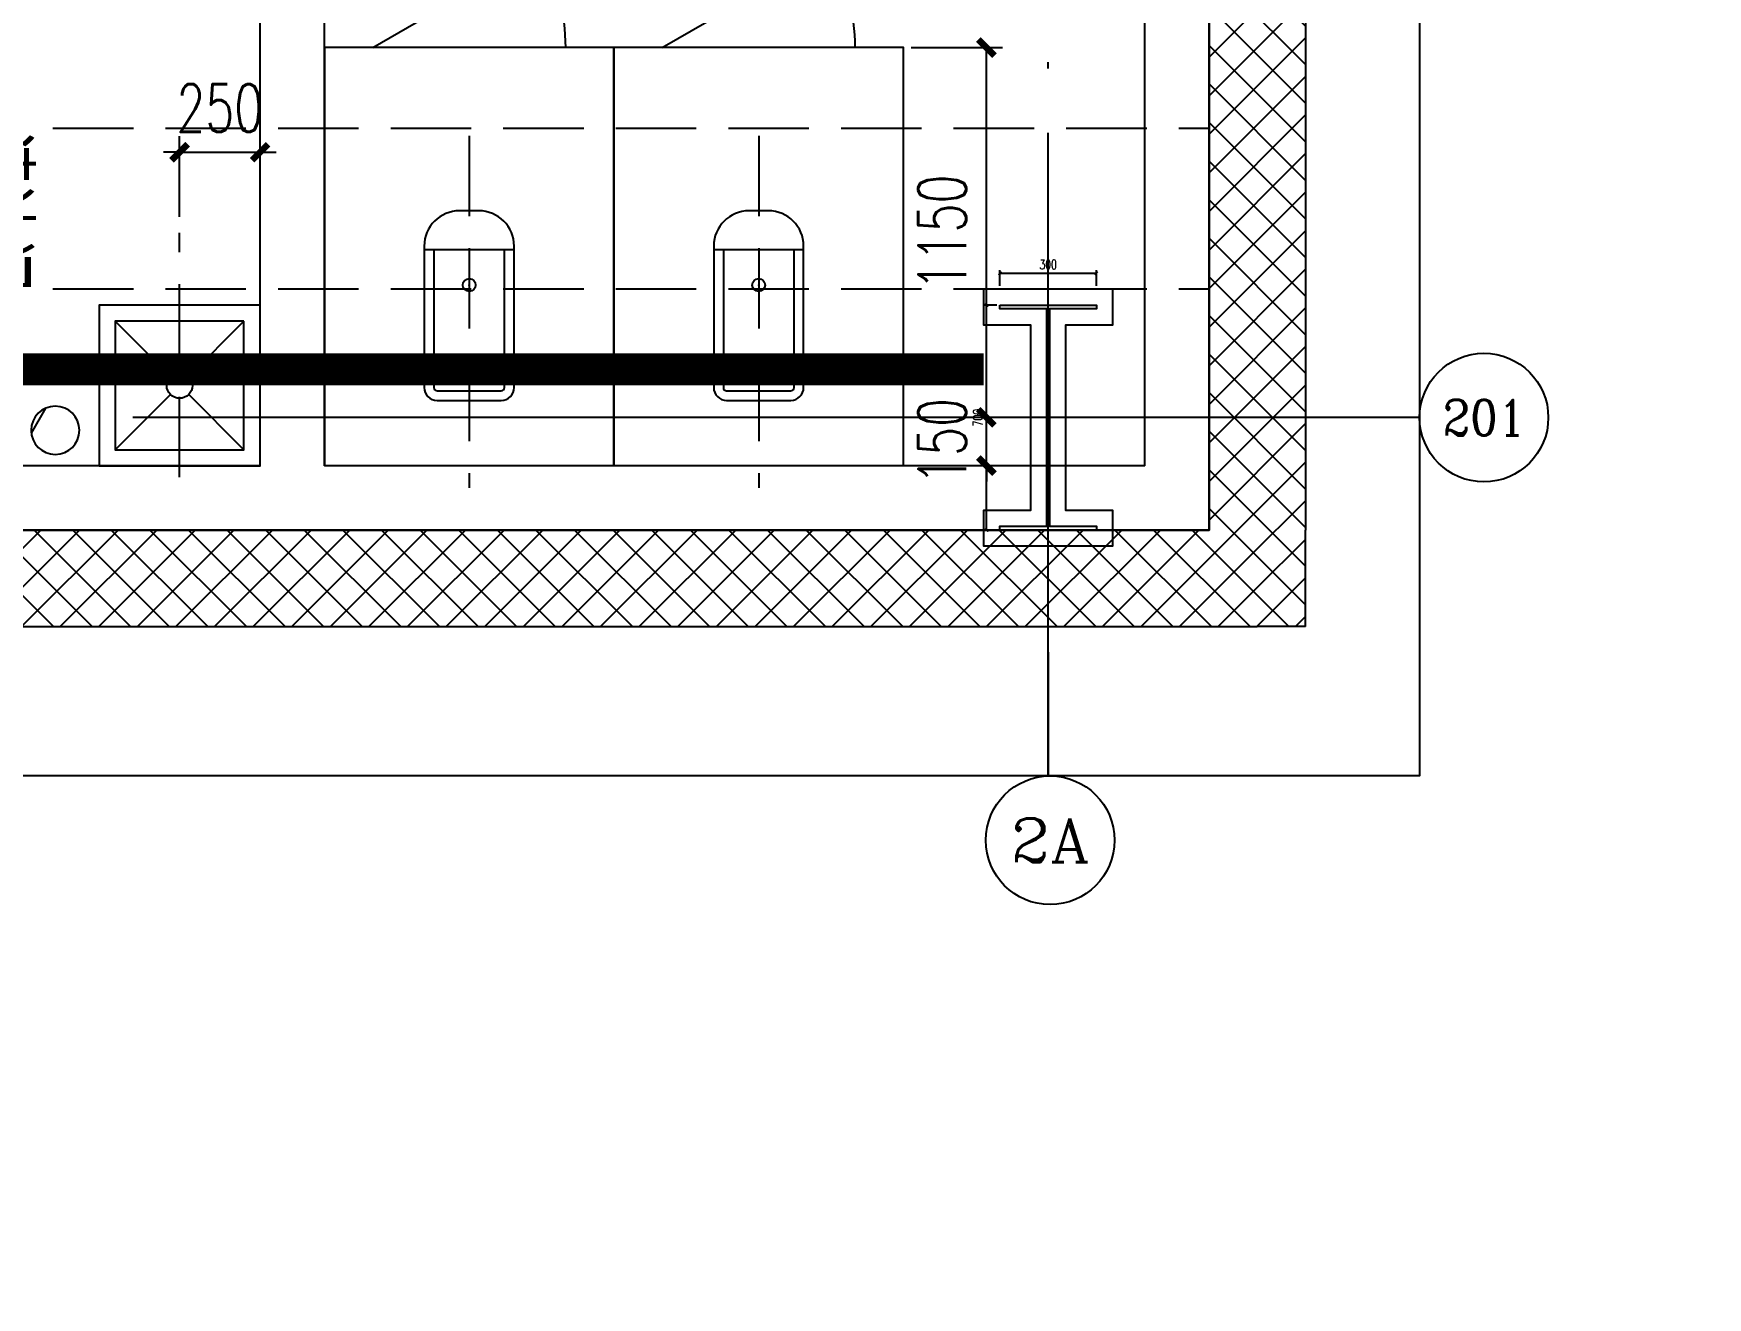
# Model space of a CAD drawing. Extents: x -222544 to -13848, y -31368 to 85559.
# Drawn here: x -35592 to -30389, y 19704 to 23635 of the extents above; entities that cross this region are included whole.
import ezdxf
from ezdxf.enums import TextEntityAlignment as Align
from ezdxf.xclip import XClip

# ---------------------------------------------------------------- set-up
doc = ezdxf.new("R2010")
doc.units = 0
doc.header["$LTSCALE"] = 1000
doc.header["$MEASUREMENT"] = 0
doc.header["$XCLIPFRAME"] = 0
for name, pattern in [('10平面$0$CENTER', [2, 1.25, -0.25, 0.25, -0.25]), ('10平面$0$DASH', [0.35, 0.25, -0.1]), ('10平面$0$DOTE', [2.4200000000000004, 2, -0.2, 0.02, -0.2])]:
    doc.linetypes.add(name, pattern=pattern)
doc.layers.get('Defpoints').update_dxf_attribs({"color": 210})
for name, color, linetype in [('10平面$0$A-AXIS-DOTE', 14, '10平面$0$DOTE'), ('10平面$0$A-AXIS-DP', 126, 'Continuous'), ('10平面$0$A-HATCH-2', 251, 'Continuous'), ('10平面$0$A-HRAIL', 173, 'Continuous'), ('10平面$0$A-LIN-V', 9, 'Continuous'), ('10平面$0$A-TEXT', 61, 'Continuous'), ('10平面$0$A-WC', 223, 'Continuous'), ('10平面$0$A-WINDOW', 140, 'Continuous'), ('10平面$0$A-云线（根据审图意见修改）', 4, 'Continuous'), ('10平面$0$AS-COLN', 6, 'Continuous'), ('10平面$0$AS-WALL', 40, 'Continuous'), ('10平面$0$AS-结构边线层', 200, 'Continuous'), ('10平面$0$DIM_ELEV', 3, 'Continuous'), ('10平面$0$PUB_HATCH', 8, 'Continuous'), ('A-AXIS-D', 1, 'Continuous'), ('A-AXIS-DP', 126, 'Continuous'), ('A-WINDOW', 140, 'Continuous'), ('DIM_SYMB', 3, 'Continuous'), ('PUB_TEXT', 7, 'Continuous')]:
    doc.layers.add(name, color=color, linetype=linetype)
doc.layers.add('10平面$0$柱间支撑', color=6, linetype='10平面$0$CENTER', lineweight=0)
doc.styles.add('10平面$0$_TCH_DIM_T3', font='SIMPLEX', dxfattribs={"width": 0.7058823529411765, "bigfont": 'GBCBIG'})
doc.styles.add('10平面$1$_TCH_WINDOW', font='SIMPLEX', dxfattribs={"height": 3.5, "bigfont": 'GBCBIG'})
doc.styles.add('_TCH_AXIS', font='COMPLEX', dxfattribs={"bigfont": 'GBCBIG'})
doc.styles.add('_TCH_DIM_T3', font='SIMPLEX', dxfattribs={"width": 0.7058823529411765, "bigfont": 'GBCBIG'})
doc.dimstyles.new('10平面$0$_TCH_ARCH&&10', dxfattribs={"dimtxt": 29.75, "dimasz": 10, "dimexe": 10, "dimexo": 10, "dimgap": 12.625, "dimtad": 1, "dimdec": 0, "dimzin": 0, "dimdsep": 46, "dimtxsty": '10平面$0$_TCH_DIM_T3', "dimblk": '10平面$0$_ArchTick', "dimcen": 0.09, "dimclrt": 7, "dimazin": 2, "dimtfac": 1, "dimtdec": 0, "dimtix": 1, "dimtmove": 2, "dimatfit": 3, "dimfxl": 0, "dimtolj": 1, "dimtzin": 0, "dimarcsym": 0})
doc.dimstyles.new('10平面$0$_TCH_ARCH&&80', dxfattribs={"dimtxt": 238, "dimasz": 80, "dimexe": 80, "dimexo": 80, "dimgap": 101, "dimtad": 1, "dimdec": 0, "dimzin": 0, "dimdsep": 46, "dimtxsty": '10平面$0$_TCH_DIM_T3', "dimblk": '10平面$0$_ArchTick', "dimcen": 0.09, "dimclrt": 7, "dimazin": 2, "dimtfac": 1, "dimtdec": 0, "dimtix": 1, "dimtmove": 2, "dimatfit": 3, "dimfxl": 0, "dimtolj": 1, "dimtzin": 0, "dimarcsym": 0})
doc.dimstyles.new('_TCH_ARCH&&50', dxfattribs={"dimtxt": 148.75, "dimasz": 50, "dimexe": 50, "dimexo": 50, "dimgap": 63.12500000000001, "dimtad": 1, "dimdec": 0, "dimzin": 0, "dimdsep": 46, "dimtxsty": '_TCH_DIM_T3', "dimblk": 'ARCHTICK', "dimcen": 0.09, "dimclrt": 7, "dimazin": 2, "dimtfac": 1, "dimtdec": 0, "dimtix": 1, "dimtmove": 2, "dimatfit": 3, "dimfxl": 0, "dimtolj": 1, "dimtzin": 0, "dimarcsym": 0})
pattern_1 = [(45, (60, 0), (-60.000060993344, 60.000060993344), []), (135, (60, 0), (-60.000060993344, -60.00006099334399), [])]

# ---------------------------------------------------------------- blocks, each defined once
blk = doc.blocks.new('10平面$0$dote')
at = {"layer": '10平面$0$A-AXIS-DOTE'}
blk.add_line((91882.20032526884, -264079.9999961853), (91882.20032526954, 36662.32227753208), dxfattribs=at)
at = {"layer": '10平面$0$A-AXIS-DOTE', "ltscale": 2}
blk.add_line((98696.38485717773, -164750.0000000019), (-75513.61514282224, -164750.0000000009), dxfattribs=at)
blk = doc.blocks.new('10平面$0$清洁间')
at = {"layer": '10平面$0$A-AXIS-DOTE', "linetype": '10平面$0$DASH'}
blk.add_lwpolyline([(2044570.960510334, 1694019.783519612), (2045330.960510334, 1694019.783519612)], dxfattribs=at)
at = {"layer": '10平面$0$A-WC'}
for points in [[(2045106.132982434, 1693769.783519275), (2045106.132982434, 1694269.783519275), (2044606.132982434, 1694269.783519275), (2044606.132982434, 1693769.783519275)], [(2045056.132982434, 1693819.783519275), (2045056.132982434, 1694219.783519275), (2044656.132982434, 1694219.783519275), (2044656.132982434, 1693819.783519275)]]:
    blk.add_lwpolyline(points, close=True, dxfattribs=at)
for points in [[(2044827.848711186, 1694048.067790522), (2044656.132982434, 1694219.783519275)], [(2044884.417253681, 1694048.067790522), (2045056.132982434, 1694219.783519275)], [(2044656.132982434, 1693819.783519275), (2044827.848711186, 1693991.499248027)], [(2045056.132982434, 1693819.783519275), (2044884.417253681, 1693991.499248027)]]:
    blk.add_lwpolyline(points, dxfattribs=at)
blk.add_circle((2044856.132982434, 1694019.783519275), 40.00000000000001, dxfattribs=at)
blk = doc.blocks.new('10平面$0$厕卫')
at = {"layer": '10平面$0$A-AXIS-DOTE', "linetype": '10平面$0$DASH'}
blk.add_line((50, -823.114372253418), (50, 271.885627746582), dxfattribs=at)
at = {"layer": '10平面$0$A-WC'}
for p, q in [((-59.78343963623047, -40), (-59.78343963623047, -469.6564288139343)), ((149.7834396362305, -30), (-49.78343963623047, -30)), ((159.7834396362305, -469.6564288139343), (159.7834396362305, -40)), ((189.7834396362305, -469.6564288139343), (-89.78343963623047, -469.6564288139343)), ((350, -1097.23339176178), (-169.6152420043945, -1397.23339176178))]:
    blk.add_line(p, q, dxfattribs=at)
blk.add_lwpolyline([(-400, 202.7666082382202), (-400, -1097.23339176178), (500, -1097.23339176178), (500, 202.7666082382202)], close=True, dxfattribs=at)
blk.add_lwpolyline([(189.7834396362305, -40, 0.4142135623730951), (149.7834396362305, 0), (-49.78343963623047, 0, 0.4142135623730951), (-89.78343963623047, -40), (-89.78343963623047, -479.6564288139343, 0.4142135623730951), (20.21656036376953, -589.6564288139343), (79.78343963623047, -589.6564288139343, 0.4142135623730903), (189.7834396362305, -479.6564288139343)], format="xyb", close=True, dxfattribs=at)
blk.add_circle((50, -358.6146011352539), 20, dxfattribs=at)
for centre, radius, start, end in [((-49.78343963623047, -40), 10, 90, 180), ((149.7834396362305, -40), 10, 0, 90), ((350, -1097.23339176178), 599.9999999999995, 180, 209.9998831151044)]:
    blk.add_arc(centre, radius, start, end, dxfattribs=at)
for p in [(50, 0), (50, -358.6146011352539)]:
    blk.add_point(p, dxfattribs=at)
blk = doc.blocks.new('10平面$0$45345')
at = {"layer": '10平面$0$A-WC'}
h = blk.add_hatch(dxfattribs=at)
h.set_pattern_fill('ANSI31', color=256, scale=10, angle=7.69694232914171e-13)
h.set_pattern_definition([(30.00000000072439, (40598742844.53468, 3385776346.450553), (-7.937500000173811, 13.74815328497761), [])])
edge = h.paths.add_edge_path()
edge.add_arc((40598742441.34776, 3385774511.717568), 50, 0, 360)
blk.add_circle((40598742441.34776, 3385774511.717568), 50, dxfattribs=at)
blk = doc.blocks.new('10平面$0$G$CA7A27C8F')
at = {"layer": '10平面$0$A-LIN-V'}
blk.add_line((2069.565788269159, 2187.11330986247), (-1130.434211730841, 2187.113309860972), dxfattribs=at)
at = {"layer": '10平面$0$AS-WALL'}
for p, q in [((2069.565788269034, 2387.113309865038), (-1130.434211730959, 2387.113309863832)), ((2069.565788269043, 2387.11331174511), (2069.565788269034, 2387.113309865038)), ((2269.565788269043, 2387.11331174511), (2069.565788269043, 2387.11331174511)), ((2269.565788269043, 2387.11331174511), (2269.565788269043, 2287.11330986509)), ((2269.565788269043, 2287.11330986509), (2269.565788269159, -462.8866901386064)), ((2069.565788269047, 2187.113309865038), (-1130.434211730944, 2187.113309863832)), ((2069.565788269047, 2187.113309865038), (2069.565788269155, -362.8866901385288)), ((2069.565788269155, -362.8866901385288), (369.565788269237, -362.8866901391885)), ((2269.565788269159, -462.8866901384899), (2269.565788269276, -2312.886690138606)), ((2069.565788269166, -562.8866901385286), (469.5657882692756, -562.8866901391494)), ((2069.565788269166, -562.8866901385286), (2069.565788269269, -2212.886690138645))]:
    blk.add_line(p, q, dxfattribs=at)
at = {"rotation": 270}
for p in [(1865.893075353233, 1037.293541909545), (1865.893075353117, 137.2935419095447)]:
    blk.add_blockref('10平面$0$厕卫', p, dxfattribs=at)
at = {"layer": '10平面$0$A-HRAIL', "rotation": 180}
blk.add_blockref('10平面$0$清洁间', (2046675.698791505, 1693206.896848202), dxfattribs=at)
at = {"layer": '10平面$0$A-LIN-V', "xscale": -1.5, "yscale": 1.5, "zscale": 1.5}
blk.add_blockref('10平面$0$45345', (60898115621.07091, -5078662966.917957), dxfattribs=at)
at = {"layer": '10平面$0$A-TEXT', "style": '10平面$1$_TCH_WINDOW'}
blk.add_text('清洁间', height=231.4893617021278, dxfattribs=at).set_placement((1027.988727568183, -1514.808425423806))
blk = doc.blocks.new('10平面$0$43243')
at = {"layer": '10平面$0$AS-结构边线层'}
blk.add_lwpolyline([(-196514.1845319155, 639549.9999947476), (-175294.1845318886, 639549.9999949341), (-175294.1845318901, 639719.9999949334), (-173454.184545077, 639719.9999949508), (-173454.1845450769, 640169.9996041389), (-171354.1845655983, 640169.9996053742), (-171354.1845655959, 639719.999994939), (-169514.184531931, 639719.9999949504), (-169514.184531931, 639549.9999949504), (-155994.18453193, 639549.9999950258), (-155994.1845319239, 639719.9999950267), (-146454.1845526675, 639719.9999947362), (-146454.1845526673, 640169.9996041316), (-144354.1845732057, 640169.9996053667), (-144354.184572941, 639719.9999953278), (-128354.1845286716, 639719.9999947196), (-128354.1845227627, 658059.9999962228), (-128054.1845227627, 658059.9999961429), (-128054.1845218127, 681329.9999961727), (-128354.1845218127, 681329.9999962106), (-128354.1845198617, 696459.9999962335), (-128054.1845216368, 696459.9999962758), (-128054.1845176247, 715679.9999961917)], dxfattribs=at)
blk = doc.blocks.new('10平面$0$_ArchTick')
at = {"color": 0, "linetype": 'ByBlock', "const_width": 0.4}
blk.add_lwpolyline([(-0.5, -0.5), (0.5, 0.5)], dxfattribs=at)
blk = doc.blocks.new('*D2276')
at = {"layer": '10平面$0$A-AXIS-DP', "color": 0, "lineweight": -2, "transparency": 16777216}
for p, q in [((-195789.9992261842, 766879.9996079458), (-195789.9992261842, 766928.7496079458)), ((-195789.9992261842, 766918.7496079458), (-195489.9992261842, 766918.7496079458)), ((-195489.9992261842, 766879.9996079458), (-195489.9992261842, 766928.7496079458))]:
    blk.add_line(p, q, dxfattribs=at)
at = {"layer": 'Defpoints', "color": 0, "transparency": 16777216}
for p in [(-195489.9992261842, 766918.7496079458), (-195789.9992261842, 766869.9996079458), (-195489.9992261842, 766869.9996079458)]:
    blk.add_point(p, dxfattribs=at)
at = {"layer": '10平面$0$A-AXIS-DP', "color": 0, "lineweight": -2, "transparency": 16777216, "xscale": 10, "yscale": 10, "zscale": 10, "rotation": 180}
blk.add_blockref('10平面$0$_ArchTick', (-195789.9992261842, 766918.7496079458), dxfattribs=at)
at = {"layer": '10平面$0$A-AXIS-DP', "color": 0, "lineweight": -2, "transparency": 16777216, "xscale": 10, "yscale": 10, "zscale": 10}
blk.add_blockref('10平面$0$_ArchTick', (-195489.9992261842, 766918.7496079458), dxfattribs=at)
at = {"layer": '10平面$0$A-AXIS-DP', "color": 7, "transparency": 16777216, "insert": (-195639.9992261842, 766946.2496079458), "char_height": 29.75, "attachment_point": 5, "style": '10平面$0$_TCH_DIM_T3'}
blk.add_mtext('\\A1;300', dxfattribs=at)
blk = doc.blocks.new('*D2277')
at = {"layer": '10平面$0$A-AXIS-DP', "color": 0, "lineweight": -2, "transparency": 16777216}
for p, q in [((-195799.9992261842, 766819.999607946), (-195841.2492261842, 766819.999607946)), ((-195831.2492261842, 766119.999607946), (-195831.2492261842, 766819.999607946)), ((-195799.9992261842, 766119.999607946), (-195841.2492261842, 766119.999607946))]:
    blk.add_line(p, q, dxfattribs=at)
at = {"layer": 'Defpoints', "color": 0, "transparency": 16777216}
for p in [(-195831.2492261842, 766819.999607946), (-195789.9992261842, 766819.999607946), (-195789.9992261842, 766119.999607946)]:
    blk.add_point(p, dxfattribs=at)
at = {"layer": '10平面$0$A-AXIS-DP', "color": 0, "lineweight": -2, "transparency": 16777216, "xscale": 10, "yscale": 10, "zscale": 10}
for p, rotation in [((-195831.2492261842, 766819.999607946), 90), ((-195831.2492261842, 766119.999607946), 270)]:
    blk.add_blockref('10平面$0$_ArchTick', p, dxfattribs=dict(at, rotation=rotation))
at = {"layer": '10平面$0$A-AXIS-DP', "color": 7, "transparency": 16777216, "insert": (-195858.749226184, 766469.9996079459), "char_height": 29.75, "attachment_point": 5, "rotation": 90, "style": '10平面$0$_TCH_DIM_T3'}
blk.add_mtext('\\A1;700', dxfattribs=at)
blk = doc.blocks.new('10平面$0$w42343')
at = {"layer": '10平面$0$A-HATCH-2', "linetype": '10平面$0$DASH'}
for p, q in [((-263654.1845247769, 640970.0003759358), (-128354.1845264263, 640970.0003949694)), ((-263654.1845247769, 640470.0003759358), (-128354.184526356, 640470.0003949694))]:
    blk.add_line(p, q, dxfattribs=at)
blk = doc.blocks.new('10平面$0$3132')
at = {"layer": '10平面$0$DIM_ELEV', "linetype": '10平面$0$DASH', "const_width": 30}
blk.add_lwpolyline([(-138990, 644850), (-127910, 644850, -0.414213562373095), (-127410, 644350), (-127410, 639360, -0.414213562373095), (-127910, 638860), (-138990, 638860, -0.414213562373095), (-139490, 639360), (-139490, 644350, -0.414213562373095)], format="xyb", close=True, dxfattribs=at)
blk = doc.blocks.new('10平面$0$23124232432')
at = {"layer": '10平面$0$柱间支撑', "const_width": 100}
blk.add_lwpolyline([(-129054.1837504644, 640219.9996041292), (-137654.1837504644, 640219.9996041292)], dxfattribs=at)
blk = doc.blocks.new('10平面$0$2343243')
at = {"layer": '10平面$0$A-云线（根据审图意见修改）', "color": 1, "ltscale": 500}
blk.add_lwpolyline([(-265623.3168865332, 705106.6805161908), (-178050.5180093576, 972846.4241111586), (-230714.4911973404, 804819.9999973776)], dxfattribs=at)
blk = doc.blocks.new('*D1619')
at = {"layer": '10平面$0$A-AXIS-DP', "color": 0, "lineweight": -2, "transparency": 16777216}
for p, q in [((-133404.1845212625, 639339.9999952766), (-133404.1845212625, 638379.9999953321)), ((-128854.1845216369, 639339.9999947734), (-128854.1845216369, 638379.9999953321)), ((-133404.1845212625, 638459.9999953321), (-128854.1845216369, 638459.9999953321))]:
    blk.add_line(p, q, dxfattribs=at)
at = {"layer": 'Defpoints', "color": 0, "transparency": 16777216}
for p in [(-133404.1845212625, 639419.9999952766), (-128854.1845216369, 639419.9999947734), (-128854.1845216369, 638459.9999953321)]:
    blk.add_point(p, dxfattribs=at)
at = {"layer": '10平面$0$A-AXIS-DP', "color": 0, "lineweight": -2, "transparency": 16777216, "xscale": 80, "yscale": 80, "zscale": 80, "rotation": 180}
blk.add_blockref('10平面$0$_ArchTick', (-133404.1845212625, 638459.9999953321), dxfattribs=at)
at = {"layer": '10平面$0$A-AXIS-DP', "color": 0, "lineweight": -2, "transparency": 16777216, "xscale": 80, "yscale": 80, "zscale": 80}
blk.add_blockref('10平面$0$_ArchTick', (-128854.1845216369, 638459.9999953321), dxfattribs=at)
at = {"layer": '10平面$0$A-AXIS-DP', "color": 7, "transparency": 16777216, "insert": (-131129.1845214497, 638679.9999953321), "char_height": 238, "attachment_point": 5, "style": '10平面$0$_TCH_DIM_T3'}
blk.add_mtext('\\A1;4550', dxfattribs=at)
blk = doc.blocks.new('_ArchTick')
at = {"color": 0, "linetype": 'ByBlock', "const_width": 0.4}
blk.add_lwpolyline([(-0.5, -0.5), (0.5, 0.5)], dxfattribs=at)
blk = doc.blocks.new('*D415')
at = {"layer": 'A-AXIS-DP', "color": 0, "lineweight": -2, "transparency": 16777216}
for p, q in [((-35138.23636369639, 23065.41405646316), (-35138.23636369639, 23315.86589965432)), ((-34888.23638242549, 23065.41405646326), (-34888.23638242549, 23315.86589965432)), ((-35138.23636369639, 23265.86589965432), (-35188.23636369639, 23265.86589965432)), ((-35138.23636369639, 23265.86589965432), (-34888.23638242549, 23265.86589965432)), ((-34888.23638242549, 23265.86589965432), (-34838.23638242549, 23265.86589965432))]:
    blk.add_line(p, q, dxfattribs=at)
at = {"layer": 'Defpoints', "color": 0, "transparency": 16777216}
for p in [(-34888.23638242549, 23265.86589965432), (-35138.23636369639, 23015.41405646316), (-34888.23638242549, 23015.41405646326)]:
    blk.add_point(p, dxfattribs=at)
at = {"layer": 'A-AXIS-DP', "color": 0, "lineweight": -2, "transparency": 16777216, "xscale": 50, "yscale": 50, "zscale": 50}
blk.add_blockref('_ArchTick', (-35138.23636369639, 23265.86589965432), dxfattribs=at)
at = {"layer": 'A-AXIS-DP', "color": 0, "lineweight": -2, "transparency": 16777216, "xscale": 50, "yscale": 50, "zscale": 50, "rotation": 180}
blk.add_blockref('_ArchTick', (-34888.23638242549, 23265.86589965432), dxfattribs=at)
at = {"layer": 'A-AXIS-DP', "color": 7, "transparency": 16777216, "insert": (-35013.23637306094, 23403.36589965432), "char_height": 148.75, "attachment_point": 5, "style": '_TCH_DIM_T3'}
blk.add_mtext('\\A1;250', dxfattribs=at)
blk = doc.blocks.new('*D418')
at = {"layer": 'A-AXIS-DP', "color": 0, "lineweight": -2, "transparency": 16777216}
for p, q in [((-32630.26549793996, 22441.58654987701), (-32630.26549793996, 22491.58654987701)), ((-32864.15577910338, 22441.58654987701), (-32580.26549793996, 22441.58654987701)), ((-32630.26549793996, 22291.49265404082), (-32630.26549793996, 22441.58654987701)), ((-32864.1557791033, 22291.49265404082), (-32580.26549793996, 22291.49265404082)), ((-32630.26549793996, 22291.49265404082), (-32630.26549793996, 22241.49265404082))]:
    blk.add_line(p, q, dxfattribs=at)
at = {"layer": 'Defpoints', "color": 0, "transparency": 16777216}
for p in [(-32914.15577910338, 22441.58654987701), (-32630.26549793996, 22441.58654987701), (-32914.1557791033, 22291.49265404082)]:
    blk.add_point(p, dxfattribs=at)
at = {"layer": 'A-AXIS-DP', "color": 0, "lineweight": -2, "transparency": 16777216, "xscale": 50, "yscale": 50, "zscale": 50}
for p, rotation in [((-32630.26549793996, 22441.58654987701), 270), ((-32630.26549793996, 22291.49265404082), 90)]:
    blk.add_blockref('_ArchTick', p, dxfattribs=dict(at, rotation=rotation))
at = {"layer": 'A-AXIS-DP', "color": 7, "transparency": 16777216, "insert": (-32767.76549793995, 22366.53960195892), "char_height": 148.75, "attachment_point": 5, "rotation": 90, "style": '_TCH_DIM_T3'}
blk.add_mtext('\\A1;150', dxfattribs=at)
blk = doc.blocks.new('*D419')
at = {"layer": 'A-AXIS-DP', "color": 0, "lineweight": -2, "transparency": 16777216}
for p, q in [((-32864.15577910398, 23591.49265404083), (-32580.26549794031, 23591.49265404083)), ((-32630.26549794031, 22441.58654987701), (-32630.26549794031, 23591.49265404083)), ((-32864.15577910338, 22441.58654987701), (-32580.26549794031, 22441.58654987701))]:
    blk.add_line(p, q, dxfattribs=at)
at = {"layer": 'Defpoints', "color": 0, "transparency": 16777216}
for p in [(-32914.15577910398, 23591.49265404083), (-32630.26549794031, 23591.49265404083), (-32914.15577910338, 22441.58654987701)]:
    blk.add_point(p, dxfattribs=at)
at = {"layer": 'A-AXIS-DP', "color": 0, "lineweight": -2, "transparency": 16777216, "xscale": 50, "yscale": 50, "zscale": 50}
for p, rotation in [((-32630.26549794031, 23591.49265404083), 90), ((-32630.26549794031, 22441.58654987701), 270)]:
    blk.add_blockref('_ArchTick', p, dxfattribs=dict(at, rotation=rotation))
at = {"layer": 'A-AXIS-DP', "color": 7, "transparency": 16777216, "insert": (-32767.76549794029, 23016.53960195893), "char_height": 148.75, "attachment_point": 5, "rotation": 90, "style": '_TCH_DIM_T3'}
blk.add_mtext('\\A1;1150', dxfattribs=at)
blk = doc.blocks.new('10平面$0$nt66')
at = {"layer": '10平面$0$A-HATCH-2'}
blk.add_lwpolyline([(-195839.9992261842, 766869.9996079458), (-195439.9992261842, 766869.9996079458), (-195439.9992261842, 766757.9996079458), (-195585.9992261842, 766757.9996079458), (-195585.9992261842, 766181.9996079458), (-195439.9992261842, 766181.9996079458), (-195439.9992261842, 766069.9996079458), (-195839.9992261842, 766069.9996079458), (-195839.9992261842, 766181.9996079458), (-195693.9992261842, 766181.9996079458), (-195693.9992261842, 766757.9996079458), (-195839.9992261842, 766757.9996079458)], close=True, dxfattribs=at)
at = {"layer": '10平面$0$AS-COLN'}
blk.add_lwpolyline([(-195789.9992261842, 766819.9996079458), (-195489.9992261842, 766819.9996079458), (-195489.9992261842, 766807.9996079458), (-195635.9992261842, 766807.9996079458), (-195635.9992261842, 766131.9996079458), (-195489.9992261842, 766131.9996079458), (-195489.9992261842, 766119.9996079458), (-195789.9992261842, 766119.9996079458), (-195789.9992261842, 766131.9996079458), (-195643.9992261842, 766131.9996079458), (-195643.9992261842, 766807.9996079458), (-195789.9992261842, 766807.9996079458)], close=True, dxfattribs=at)
at = {"layer": '10平面$0$A-AXIS-DP'}
for p1, p2, distance, picture, middle in [((-195789.9992261842, 766869.9996079458), (-195489.9992261842, 766869.9996079458), 48.75, '*D2276', (-195639.9992261842, 766946.2496079458)), ((-195789.9992261842, 766119.9996079458), (-195789.9992261842, 766819.9996079458), 41.25, '*D2277', (-195858.749226184, 766469.9996079459))]:
    dim = blk.add_aligned_dim(p1=p1, p2=p2, distance=distance, dimstyle='10平面$0$_TCH_ARCH&&10', dxfattribs=at)
    dim.commit()
    dim.dimension.update_dxf_attribs({"geometry": picture, "text_midpoint": middle})
blk = doc.blocks.new('10平面$0$33333')
blk.add_blockref('10平面$0$nt66', (66785.81547572005, -126400.0000038166))
blk = doc.blocks.new('10平面')
at = {"layer": '10平面$0$PUB_HATCH'}
h = blk.add_hatch(dxfattribs=at)
h.set_pattern_fill('多孔材料', color=256, scale=30, style=0)
h.set_pattern_definition(pattern_1)
h.paths.add_polyline_path([(-128354.1845262434, 658219.9999962031), (-128354.1845286716, 639719.9999947196), (-128204.1845286837, 639619.9999946826), (-128054.1845286717, 639719.9999946248), (-128054.1845262434, 658219.9999961834)])
h = blk.add_hatch(dxfattribs=at)
h.set_pattern_fill('多孔材料', color=256, scale=30, style=0)
h.set_pattern_definition(pattern_1)
h.paths.add_polyline_path([(-128354.1845286716, 639719.9999947196), (-133404.1845212304, 639719.9999952784), (-133404.1845212636, 639419.9999952784), (-128204.1845287078, 639419.9999947032), (-128204.1845286837, 639619.9999946825)])
h = blk.add_hatch(dxfattribs=at)
h.set_pattern_fill('多孔材料', color=256, scale=30, style=0)
h.set_pattern_definition(pattern_1)
h.paths.add_polyline_path([(-128054.1845166247, 639719.9999946866), (-128204.1845286837, 639619.9999946825), (-128204.1845287078, 639419.9999947032), (-128054.184516658, 639419.9999946866)])
at = {"layer": '10平面$0$AS-WALL'}
for p, q in [((-128354.1845262434, 658219.9999962031), (-128354.1845286716, 639719.9999947196)), ((-128054.1845262434, 658219.9999961834), (-128054.1845286717, 639719.9999946248)), ((-128354.1845286716, 639719.9999947196), (-133404.1845212304, 639719.9999952784)), ((-128054.1845166247, 639719.9999946866), (-128054.1845286717, 639719.9999946248)), ((-128054.184516658, 639419.9999946866), (-128054.1845166247, 639719.9999946866)), ((-133404.1845212636, 639419.9999952784), (-128204.1845287078, 639419.9999947032)), ((-128054.184516658, 639419.9999946866), (-128204.1845287078, 639419.9999947032))]:
    blk.add_line(p, q, dxfattribs=at)
at = {"rotation": 270}
blk.add_blockref('10平面$0$G$CA7A27C8F', (-130741.2978439385, 641989.5657839386), dxfattribs=at)
at = {"layer": '10平面$0$A-AXIS-DP'}
for name in ['10平面$0$2343243', '10平面$0$3132']:
    blk.add_blockref(name, (0, 0), dxfattribs=at)
at = {"layer": '10平面$0$A-WINDOW'}
for name in ['10平面$0$43243', '10平面$0$33333', '10平面$0$w42343']:
    blk.add_blockref(name, (0, 0), dxfattribs=at)
at = {"layer": '10平面$0$AS-WALL'}
blk.add_blockref('10平面$0$dote', (-220736.3848571775, 804819.9999961853), dxfattribs=at)
at = {"layer": '10平面$0$柱间支撑'}
blk.add_blockref('10平面$0$23124232432', (0, 0), dxfattribs=at)
at = {"layer": '10平面$0$A-AXIS-DP'}
dim = blk.add_aligned_dim(p1=(-133404.1845212625, 639419.9999952766), p2=(-128854.1845216369, 639419.9999947734), distance=-959.9999994413229, dimstyle='10平面$0$_TCH_ARCH&&80', dxfattribs=at)
dim.commit()
dim.dimension.update_dxf_attribs({"geometry": '*D1619', "text_midpoint": (-131129.1845214497, 638679.9999953321)})

msp = doc.modelspace()

# ---------------------------------------------------------------- block references
at = {"layer": 'A-WINDOW'}
ref = msp.add_blockref('10平面', (96415.94815165183, -617629.4134463065), dxfattribs=at)
XClip(ref).set_block_clipping_path([(-138597.93484546064, 638955.433728615), (-127699.43978448963, 643918.9745761734)])
at = {"layer": 'DIM_SYMB'}
ref = msp.add_blockref('10平面', (199076.4787006727, -794617.2831066152), dxfattribs=at)
XClip(ref).set_block_clipping_path([(-232392.0561316109, 827085.1265105864), (-225852.3232791438, 833011.0461944257)])

# ---------------------------------------------------------------- texts
at = {"layer": 'PUB_TEXT', "style": '_TCH_AXIS'}
for s, height, p, p2 in [('201', 110.2974036021669, (-31212.17193704033, 22385.43784807591), (-30954.81132863527, 22385.43784807591)), ('2A', 135.4321112732343, (-32554.69689919095, 21058.30422667195), (-32309.62926926796, 21058.30422667195))]:
    msp.add_text(s, height=height, dxfattribs=at).set_placement(p, p2, align=Align.FIT)

# ---------------------------------------------------------------- next in the draw order: linework, layer by layer
at = {"layer": 'A-AXIS-D'}
for centre in [(-31083.4916328378, 22440.586549877), (-32432.16308422945, 21126.02028230857)]:
    msp.add_circle(centre, 200, dxfattribs=at)
at = {"layer": 'DIM_SYMB'}
msp.add_lwpolyline([(-42181.98669380881, 26289.56112986687), (-31283.4916328378, 26289.56112986687), (-31283.4916328378, 21326.02028230857), (-42181.98669380881, 21326.02028230857)], close=True, dxfattribs=at)

# ---------------------------------------------------------------- next in the draw order: dimensions: what is measured, and where the dimension line sits
at = {"layer": 'A-AXIS-DP'}
for p1, p2, distance, picture, middle in [((-32914.15577910336, 22441.586549877), (-32914.15577910397, 23591.49265404082), -283.890281163658, '*D419', (-32767.76549794029, 23016.53960195893)), ((-35138.23636369639, 23015.41405646316), (-34888.23638242549, 23015.41405646326), 250.4518431910583, '*D415', (-35013.23637306094, 23403.36589965432)), ((-32914.15577910328, 22291.49265404082), (-32914.15577910336, 22441.586549877), -283.8902811634034, '*D418', (-32767.76549793995, 22366.53960195892))]:
    dim = msp.add_aligned_dim(p1=p1, p2=p2, distance=distance, dimstyle='_TCH_ARCH&&50', dxfattribs=at)
    dim.commit()
    dim.dimension.update_dxf_attribs({"geometry": picture, "text_midpoint": middle})

doc.saveas('drawing.dxf')
